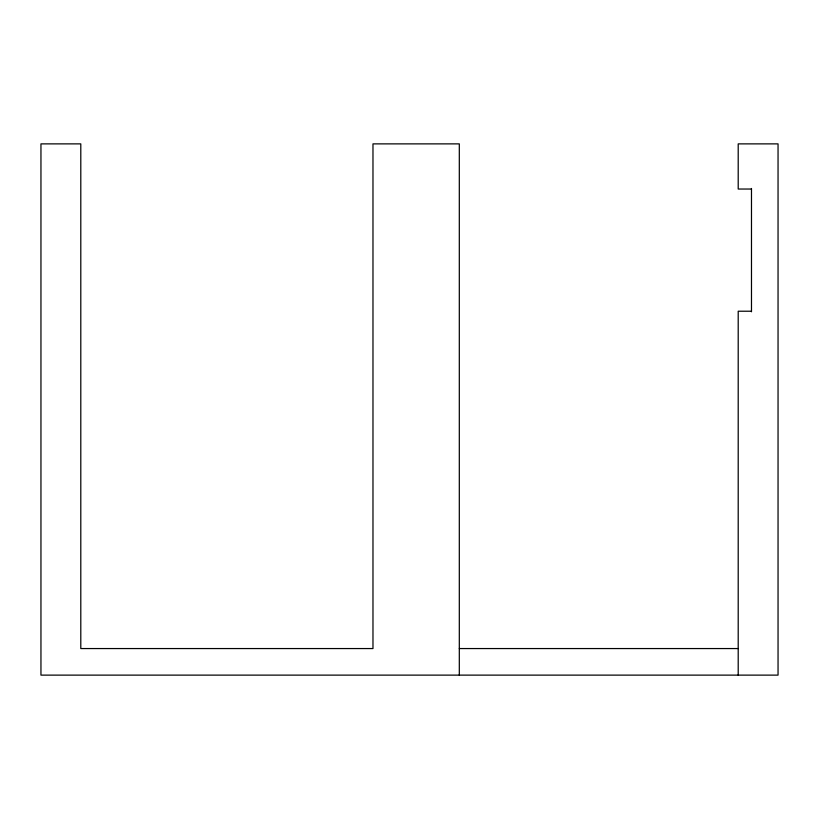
<?xml version="1.0" encoding="UTF-8"?>
<svg xmlns="http://www.w3.org/2000/svg" width="819" height="819" viewBox="0 0 819 819"><rect width="100%" height="100%" fill="white"/><g stroke="black" fill="none" stroke-linecap="round" stroke-linejoin="round"><path stroke-width="1.23" d="M751.484 189.035L738.206 189.035L738.206 143.878L778.05 143.878L778.05 675.122L40.95 675.122L40.95 143.878L80.794 143.878L80.794 648.556L372.973 648.556L372.973 143.878L459.305 143.878L459.305 675.122M751.484 311.22L738.206 311.22L738.206 675.122M459.305 648.556L738.206 648.556M751.484 188.462L751.484 311.783"/></g></svg>
